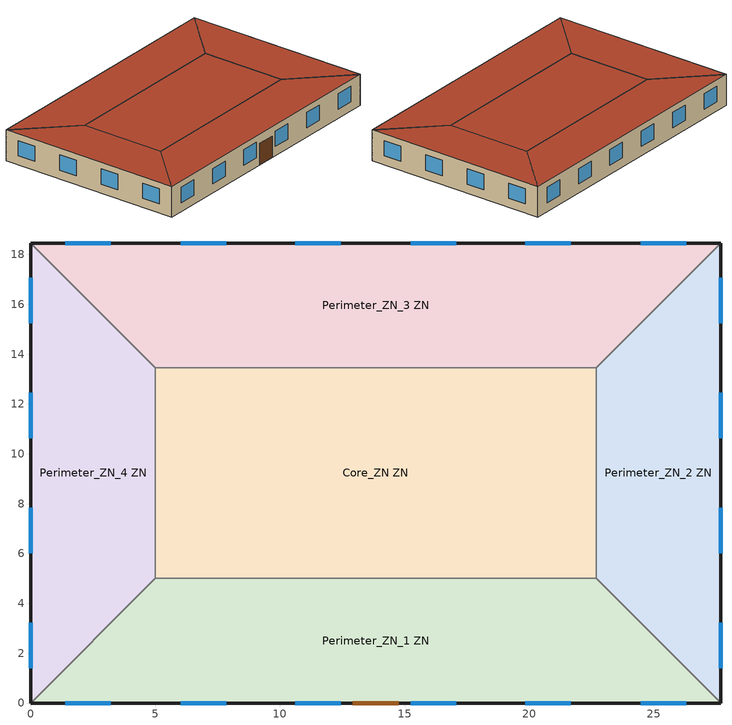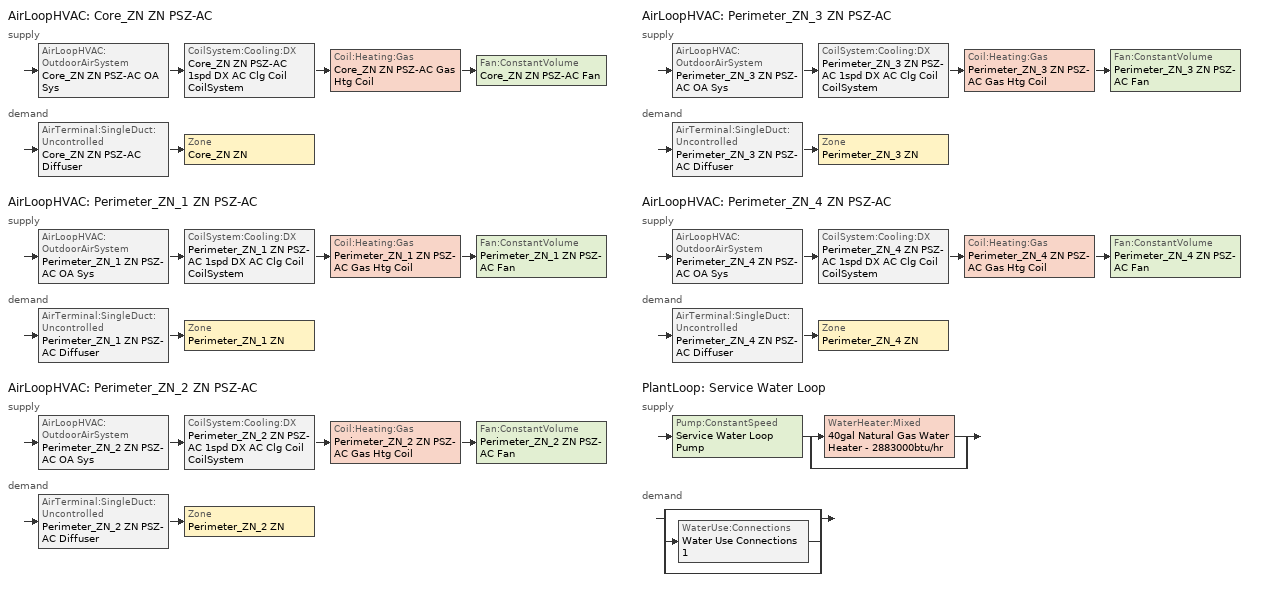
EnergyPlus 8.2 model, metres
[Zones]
Core_ZN ZN
 floor ground (ExtSlabCarpet 4in ClimateZone 1-8): 22.69,13.46 22.69,5 5,5 5,13.46 z0
 wall to Perimeter_ZN_2 ZN (Interior Wall): 22.69,5 22.69,13.46 z0:3.05
 wall to Perimeter_ZN_3 ZN (Interior Wall): 22.69,13.46 5,13.46 z0:3.05
 wall to Perimeter_ZN_1 ZN (Interior Wall): 5,5 22.69,5 z0:3.05
 wall to Perimeter_ZN_4 ZN (Interior Wall): 5,13.46 5,5 z0:3.05
 roof outside (CBECS Before-1980 ExtRoof IEAD ClimateZone 1-3): 22.69,5 22.69,13.46 5,13.46 5,5 z3.05
Perimeter_ZN_1 ZN
 floor ground (ExtSlabCarpet 4in ClimateZone 1-8): 22.69,5 27.69,0 0,0 5,5 z0
 wall outside (CBECS Before-1980 ExtWall SteelFrame ClimateZone 1-3b): 0,0 27.69,0 z0:3.05
 wall to Perimeter_ZN_2 ZN (Interior Wall): 27.69,0 22.69,5 z0:3.05
 wall to Perimeter_ZN_4 ZN (Interior Wall): 5,5 0,0 z0:3.05
 window (CBECS Before-1980 ExtWindow ClimateZone 1-4): 1.39,0 3.22,0 / 6.01,0 7.84,0 / 10.62,0 12.45,0 / 15.24,0 17.07,0 / 19.85,0 21.68,0 / 24.47,0 26.3,0 z0.9:2.42
 door (Exterior Door): 12.93,0 14.76,0 z0:2.13
 roof outside (CBECS Before-1980 ExtRoof IEAD ClimateZone 1-3): 27.69,0 22.69,5 5,5 0,0 z3.05
Perimeter_ZN_2 ZN
 floor ground (ExtSlabCarpet 4in ClimateZone 1-8): 27.69,18.46 27.69,0 22.69,5 22.69,13.46 z0
 wall outside (CBECS Before-1980 ExtWall SteelFrame ClimateZone 1-3b): 27.69,0 27.69,18.46 z0:3.05
 wall to Perimeter_ZN_3 ZN (Interior Wall): 27.69,18.46 22.69,13.46 z0:3.05
 window (CBECS Before-1980 ExtWindow ClimateZone 1-4): 27.69,1.39 27.69,3.22 / 27.69,6.01 27.69,7.84 / 27.69,10.62 27.69,12.45 / 27.69,15.24 27.69,17.07 z0.9:2.42
 roof outside (CBECS Before-1980 ExtRoof IEAD ClimateZone 1-3): 27.69,0 27.69,18.46 22.69,13.46 22.69,5 z3.05
Perimeter_ZN_3 ZN
 floor ground (ExtSlabCarpet 4in ClimateZone 1-8): 27.69,18.46 22.69,13.46 5,13.46 0,18.46 z0
 wall outside (CBECS Before-1980 ExtWall SteelFrame ClimateZone 1-3b): 27.69,18.46 0,18.46 z0:3.05
 wall to Perimeter_ZN_4 ZN (Interior Wall): 0,18.46 5,13.46 z0:3.05
 window (CBECS Before-1980 ExtWindow ClimateZone 1-4): 26.3,18.46 24.47,18.46 / 21.68,18.46 19.85,18.46 / 17.07,18.46 15.24,18.46 / 12.45,18.46 10.62,18.46 / 7.84,18.46 6.01,18.46 / 3.22,18.46 1.39,18.46 z0.9:2.42
 roof outside (CBECS Before-1980 ExtRoof IEAD ClimateZone 1-3): 22.69,13.46 27.69,18.46 0,18.46 5,13.46 z3.05
Perimeter_ZN_4 ZN
 floor ground (ExtSlabCarpet 4in ClimateZone 1-8): 0,18.46 5,13.46 5,5 0,0 z0
 wall outside (CBECS Before-1980 ExtWall SteelFrame ClimateZone 1-3b): 0,18.46 0,0 z0:3.05
 window (CBECS Before-1980 ExtWindow ClimateZone 1-4): 0,17.07 0,15.24 / 0,12.45 0,10.62 / 0,7.84 0,6.01 / 0,3.22 0,1.39 z0.9:2.42
 roof outside (CBECS Before-1980 ExtRoof IEAD ClimateZone 1-3): 0,0 5,5 5,13.46 0,18.46 z3.05
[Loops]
AirLoopHVAC 'Core_ZN ZN PSZ-AC'
 supply: AirLoopHVAC:OutdoorAirSystem 'Core_ZN ZN PSZ-AC OA Sys' > CoilSystem:Cooling:DX 'Core_ZN ZN PSZ-AC 1spd DX AC Clg Coil CoilSystem' > Coil:Heating:Gas 'Core_ZN ZN PSZ-AC Gas Htg Coil' > Fan:ConstantVolume 'Core_ZN ZN PSZ-AC Fan'
 demand: AirTerminal:SingleDuct:Uncontrolled 'Core_ZN ZN PSZ-AC Diffuser' > Zone 'Core_ZN ZN'
AirLoopHVAC 'Perimeter_ZN_1 ZN PSZ-AC'
 supply: AirLoopHVAC:OutdoorAirSystem 'Perimeter_ZN_1 ZN PSZ-AC OA Sys' > CoilSystem:Cooling:DX 'Perimeter_ZN_1 ZN PSZ-AC 1spd DX AC Clg Coil CoilSystem' > Coil:Heating:Gas 'Perimeter_ZN_1 ZN PSZ-AC Gas Htg Coil' > Fan:ConstantVolume 'Perimeter_ZN_1 ZN PSZ-AC Fan'
 demand: AirTerminal:SingleDuct:Uncontrolled 'Perimeter_ZN_1 ZN PSZ-AC Diffuser' > Zone 'Perimeter_ZN_1 ZN'
AirLoopHVAC 'Perimeter_ZN_2 ZN PSZ-AC'
 supply: AirLoopHVAC:OutdoorAirSystem 'Perimeter_ZN_2 ZN PSZ-AC OA Sys' > CoilSystem:Cooling:DX 'Perimeter_ZN_2 ZN PSZ-AC 1spd DX AC Clg Coil CoilSystem' > Coil:Heating:Gas 'Perimeter_ZN_2 ZN PSZ-AC Gas Htg Coil' > Fan:ConstantVolume 'Perimeter_ZN_2 ZN PSZ-AC Fan'
 demand: AirTerminal:SingleDuct:Uncontrolled 'Perimeter_ZN_2 ZN PSZ-AC Diffuser' > Zone 'Perimeter_ZN_2 ZN'
AirLoopHVAC 'Perimeter_ZN_3 ZN PSZ-AC'
 supply: AirLoopHVAC:OutdoorAirSystem 'Perimeter_ZN_3 ZN PSZ-AC OA Sys' > CoilSystem:Cooling:DX 'Perimeter_ZN_3 ZN PSZ-AC 1spd DX AC Clg Coil CoilSystem' > Coil:Heating:Gas 'Perimeter_ZN_3 ZN PSZ-AC Gas Htg Coil' > Fan:ConstantVolume 'Perimeter_ZN_3 ZN PSZ-AC Fan'
 demand: AirTerminal:SingleDuct:Uncontrolled 'Perimeter_ZN_3 ZN PSZ-AC Diffuser' > Zone 'Perimeter_ZN_3 ZN'
AirLoopHVAC 'Perimeter_ZN_4 ZN PSZ-AC'
 supply: AirLoopHVAC:OutdoorAirSystem 'Perimeter_ZN_4 ZN PSZ-AC OA Sys' > CoilSystem:Cooling:DX 'Perimeter_ZN_4 ZN PSZ-AC 1spd DX AC Clg Coil CoilSystem' > Coil:Heating:Gas 'Perimeter_ZN_4 ZN PSZ-AC Gas Htg Coil' > Fan:ConstantVolume 'Perimeter_ZN_4 ZN PSZ-AC Fan'
 demand: AirTerminal:SingleDuct:Uncontrolled 'Perimeter_ZN_4 ZN PSZ-AC Diffuser' > Zone 'Perimeter_ZN_4 ZN'
PlantLoop 'Service Water Loop'
 supply: Pump:ConstantSpeed 'Service Water Loop Pump' > split
  | WaterHeater:Mixed '40gal Natural Gas Water Heater - 2883000btu/hr'
  | bypass
 demand: split
  | bypass
  | WaterUse:Connections 'Water Use Connections 1'
  | bypass
[Building]
Ref Bldg Small Office Pre1980_v1.3_5.0: North Axis {deg}=0; Terrain=City; Loads Convergence Tolerance Value=0.04; Temperature Convergence Tolerance Value {deltaC}=0.2; Solar Distribution=FullInteriorAndExterior; Maximum Number of Warmup Days=25; Minimum Number of Warmup Days=6
[Site:Location]
El Paso International Ap  Ut_TX_USA: Latitude {deg}=31.77; Longitude {deg}=-106.5; Time Zone {hr}=-7; Elevation {m}=1186
[Site:GroundTemperature:BuildingSurface]
19.527, 19.502, 19.536, 19.598, 20.002, 21.64, 22.225, 22.375, 21.449, 20.121, 19.802, 19.633
[Site:WaterMainsTemperature]
Calculation Method=Correlation; Annual Average Outdoor Air Temperature {C}=17.9417; Maximum Difference In Monthly Average Outdoor Air Temperatures {deltaC}=21.1
[SizingPeriod:DesignDay] Day of Month=21; Dry-Bulb Temperature Range Modifier Type=DefaultMultipliers; Humidity Condition Type=Wetbulb; Barometric Pressure {Pa}=87865; Rain Indicator=No; Snow Indicator=No; Daylight Saving Time Indicator=No
Name | Month | Day Type | Maximum Dry-Bulb Temperature {C} | Daily Dry-Bulb Temperature Range {deltaC} | Wetbulb or DewPoint at Maximum Dry-Bulb {C} | Wind Speed {m/s} | Wind Direction {deg} | Solar Model Indicator | ASHRAE Clear Sky Optical Depth for Beam Irradiance (taub) | ASHRAE Clear Sky Optical Depth for Diffuse Irradiance (taud) | Sky Clearness
El Paso International Ap  Ut Ann Clg .4% Condns DB=>MWB | 7 | SummerDesignDay | 38.1 | 13 | 18.1 | 3.9 | 280 | ASHRAETau | 0.605 | 1.547
El Paso International Ap  Ut Ann Clg .4% Condns WB=>MDB | 7 | SummerDesignDay | 30.1 | 13 | 21.3 | 3.9 | 280 | ASHRAETau | 0.605 | 1.547
El Paso International Ap  Ut Ann Htg 99.6% Condns DB | 12 | WinterDesignDay | -5.2 | 0 | -5.2 | 2.2 | 20 | ASHRAEClearSky |  |  | 0
[Material] Thermal Absorptance=0.9
Name | Roughness | Thickness {m} | Conductivity {W/m-K} | Density {kg/m3} | Specific Heat {J/kg-K} | Solar Absorptance | Visible Absorptance
1/2IN Gypsum | Smooth | 0.0127 | 0.16 | 784.9 | 830 | 0.4 | 0.4
F08 Metal surface | Smooth | 0.0008 | 45.28 | 7824 | 500 | 0.7 | 0.7
G01a 19mm gypsum board | MediumSmooth | 0.019 | 0.16 | 800 | 1090 | 0.4 | 0.4
I01 25mm insulation board | MediumRough | 0.0254 | 0.03 | 43 | 1210 | 0.6 | 0.6
IEAD NonRes Roof Insulation-1.76 | MediumRough | 0.0739805 | 0.049 | 265 | 836.8 | 0.7 | 0.7
MAT-CC05 4 HW CONCRETE | Rough | 0.1016 | 1.311 | 2240 | 836.8 | 0.85 | 0.85
Metal Decking | MediumSmooth | 0.0015 | 45.006 | 7680 | 418.4 | 0.6 | 0.6
Roof Membrane | VeryRough | 0.0095 | 0.16 | 1121.29 | 1460 | 0.7 | 0.7
Steel Frame NonRes Wall Insulation-0.77 | MediumRough | 0.0218416 | 0.049 | 265 | 836.8 | 0.7 | 0.7
Wood Siding | MediumSmooth | 0.01 | 0.11 | 544.62 | 1210 | 0.78 | 0.78
[Material:AirGap]
F04 Wall air space resistance: Thermal Resistance {m2-K/W}=0.15
[Material:NoMass]
CP02 CARPET PAD: Roughness=Smooth; Thermal Resistance {m2-K/W}=0.1; Thermal Absorptance=0.9; Solar Absorptance=0.8; Visible Absorptance=0.8
[WindowMaterial:SimpleGlazingSystem]
Fixed Window 5.84/0.54/0.38: U-Factor {W/m2-K}=5.84; Solar Heat Gain Coefficient=0.54; Visible Transmittance=0.38
[Construction]
CBECS Before-1980 ExtRoof IEAD ClimateZone 1-3: Roof Membrane, IEAD NonRes Roof Insulation-1.76, Metal Decking
CBECS Before-1980 ExtWall SteelFrame ClimateZone 1-3b: Wood Siding, Steel Frame NonRes Wall Insulation-0.77, 1/2IN Gypsum
CBECS Before-1980 ExtWindow ClimateZone 1-4: Fixed Window 5.84/0.54/0.38
Exterior Door: F08 Metal surface, I01 25mm insulation board
ExtSlabCarpet 4in ClimateZone 1-8: MAT-CC05 4 HW CONCRETE, CP02 CARPET PAD
Interior Wall: G01a 19mm gypsum board, F04 Wall air space resistance, G01a 19mm gypsum board
[Zone] Part of Total Floor Area=Yes
Core_ZN ZN; Perimeter_ZN_1 ZN; Perimeter_ZN_2 ZN; Perimeter_ZN_3 ZN; Perimeter_ZN_4 ZN
[ZoneControl:Thermostat] Control Object Type 1=ThermostatSetpoint:DualSetpoint; Control Name 1=DOE Ref Pre-1980 - Office - WholeBuilding - Sm Office Thermostat
Name | Zone or ZoneList | Control Type Schedule
Core_ZN ZN Thermostat | Core_ZN ZN | Core_ZN ZN Thermostat Schedule
Perimeter_ZN_1 ZN Thermostat | Perimeter_ZN_1 ZN | Perimeter_ZN_1 ZN Thermostat Schedule
Perimeter_ZN_2 ZN Thermostat | Perimeter_ZN_2 ZN | Perimeter_ZN_2 ZN Thermostat Schedule
Perimeter_ZN_3 ZN Thermostat | Perimeter_ZN_3 ZN | Perimeter_ZN_3 ZN Thermostat Schedule
Perimeter_ZN_4 ZN Thermostat | Perimeter_ZN_4 ZN | Perimeter_ZN_4 ZN Thermostat Schedule
[ThermostatSetpoint:DualSetpoint]
DOE Ref Pre-1980 - Office - WholeBuilding - Sm Office Thermostat: Heating Setpoint Temperature Schedule=Small Office HtgSetp; Cooling Setpoint Temperature Schedule=Small Office ClgSetp
[AirTerminal:SingleDuct:Uncontrolled] Availability Schedule=Always On Discrete; Maximum Air Flow Rate {m3/s}=AutoSize
Core_ZN ZN PSZ-AC Diffuser; Perimeter_ZN_1 ZN PSZ-AC Diffuser; Perimeter_ZN_2 ZN PSZ-AC Diffuser; Perimeter_ZN_3 ZN PSZ-AC Diffuser; Perimeter_ZN_4 ZN PSZ-AC Diffuser
[Zone equipment]
Core_ZN ZN: Core_ZN ZN PSZ-AC Diffuser
Perimeter_ZN_1 ZN: Perimeter_ZN_1 ZN PSZ-AC Diffuser
Perimeter_ZN_2 ZN: Perimeter_ZN_2 ZN PSZ-AC Diffuser
Perimeter_ZN_3 ZN: Perimeter_ZN_3 ZN PSZ-AC Diffuser
Perimeter_ZN_4 ZN: Perimeter_ZN_4 ZN PSZ-AC Diffuser
[Sizing:Zone] Zone Cooling Design Supply Air Temperature Input Method=SupplyAirTemperature; Zone Cooling Design Supply Air Temperature {C}=14; Zone Heating Design Supply Air Temperature Input Method=SupplyAirTemperature; Zone Heating Design Supply Air Temperature {C}=40; Zone Cooling Design Supply Air Humidity Ratio {kgWater/kgDryAir}=0.0085; Zone Heating Design Supply Air Humidity Ratio {kgWater/kgDryAir}=0.008; Design Specification Outdoor Air Object=DOE Ref Pre-1980 - Office - WholeBuilding - Sm Office Ventilation; Cooling Design Air Flow Method=DesignDay; Cooling Design Air Flow Rate {m3/s}=0; Cooling Minimum Air Flow per Zone Floor Area {m3/s-m2}=0.000762; Cooling Minimum Air Flow {m3/s}=0; Cooling Minimum Air Flow Fraction=0; Heating Design Air Flow Method=DesignDay; Heating Design Air Flow Rate {m3/s}=0; Heating Maximum Air Flow per Zone Floor Area {m3/s-m2}=0.002032; Heating Maximum Air Flow {m3/s}=0.141576; Heating Maximum Air Flow Fraction=0.3
Name | Design Specification Zone Air Distribution Object
Core_ZN ZN | Core_ZN ZN Design Spec Zone Air Dist
Perimeter_ZN_1 ZN | Perimeter_ZN_1 ZN Design Spec Zone Air Dist
Perimeter_ZN_2 ZN | Perimeter_ZN_2 ZN Design Spec Zone Air Dist
Perimeter_ZN_3 ZN | Perimeter_ZN_3 ZN Design Spec Zone Air Dist
Perimeter_ZN_4 ZN | Perimeter_ZN_4 ZN Design Spec Zone Air Dist
[DesignSpecification:ZoneAirDistribution] Zone Air Distribution Effectiveness in Cooling Mode=1; Zone Air Distribution Effectiveness in Heating Mode=1
Core_ZN ZN Design Spec Zone Air Dist; Perimeter_ZN_1 ZN Design Spec Zone Air Dist; Perimeter_ZN_2 ZN Design Spec Zone Air Dist; Perimeter_ZN_3 ZN Design Spec Zone Air Dist; Perimeter_ZN_4 ZN Design Spec Zone Air Dist
[Controller:MechanicalVentilation] Availability Schedule=SmallOffice PSZ-AC OA Damper; Demand Controlled Ventilation=No; System Outdoor Air Method=ZoneSum; Design Specification Outdoor Air Object Name 1=DOE Ref Pre-1980 - Office - WholeBuilding - Sm Office Ventilation
Name | Zone Name 1 | Design Specification Zone Air Distribution Object Name 1
Controller Mechanical Ventilation 5 | Core_ZN ZN | Core_ZN ZN Design Spec Zone Air Dist
Controller Mechanical Ventilation 1 | Perimeter_ZN_1 ZN | Perimeter_ZN_1 ZN Design Spec Zone Air Dist
Controller Mechanical Ventilation 2 | Perimeter_ZN_2 ZN | Perimeter_ZN_2 ZN Design Spec Zone Air Dist
Controller Mechanical Ventilation 3 | Perimeter_ZN_3 ZN | Perimeter_ZN_3 ZN Design Spec Zone Air Dist
Controller Mechanical Ventilation 4 | Perimeter_ZN_4 ZN | Perimeter_ZN_4 ZN Design Spec Zone Air Dist
[DesignSpecification:OutdoorAir]
DOE Ref Pre-1980 - Office - WholeBuilding - Sm Office Ventilation: Outdoor Air Method=Sum; Outdoor Air Flow per Person {m3/s-person}=0.00943895; Outdoor Air Flow per Zone Floor Area {m3/s-m2}=0; Outdoor Air Flow per Zone {m3/s}=0; Outdoor Air Flow Air Changes per Hour {1/hr}=0
[AirLoopHVAC] Design Supply Air Flow Rate {m3/s}=AutoSize
Core_ZN ZN PSZ-AC; Perimeter_ZN_1 ZN PSZ-AC; Perimeter_ZN_2 ZN PSZ-AC; Perimeter_ZN_3 ZN PSZ-AC; Perimeter_ZN_4 ZN PSZ-AC
[Sizing:System] Type of Load to Size On=Sensible; Design Outdoor Air Flow Rate {m3/s}=Autosize; Minimum System Air Flow Ratio=1; Preheat Design Temperature {C}=7; Preheat Design Humidity Ratio {kgWater/kgDryAir}=0.008; Precool Design Temperature {C}=12.8; Precool Design Humidity Ratio {kgWater/kgDryAir}=0.008; Central Cooling Design Supply Air Temperature {C}=12.8; Central Heating Design Supply Air Temperature {C}=40; Sizing Option=Coincident; 100% Outdoor Air in Cooling=No; 100% Outdoor Air in Heating=No; Central Cooling Design Supply Air Humidity Ratio {kgWater/kgDryAir}=0.0085; Central Heating Design Supply Air Humidity Ratio {kgWater/kgDryAir}=0.008; Cooling Design Air Flow Method=DesignDay; Cooling Design Air Flow Rate {m3/s}=0; Heating Design Air Flow Method=DesignDay; Heating Design Air Flow Rate {m3/s}=0; System Outdoor Air Method=ZoneSum
Core_ZN ZN PSZ-AC; Perimeter_ZN_1 ZN PSZ-AC; Perimeter_ZN_2 ZN PSZ-AC; Perimeter_ZN_3 ZN PSZ-AC; Perimeter_ZN_4 ZN PSZ-AC
[AvailabilityManager:NightCycle] Applicability Schedule=Always On Discrete; Fan Schedule=SmallOffice PSZ-AC Operation; Control Type=CycleOnAny; Thermostat Tolerance {deltaC}=1; Cycling Run Time {s}=3600
Core_ZN ZN PSZ-AC NightCycle Manager; Perimeter_ZN_1 ZN PSZ-AC NightCycle Manager; Perimeter_ZN_2 ZN PSZ-AC NightCycle Manager; Perimeter_ZN_3 ZN PSZ-AC NightCycle Manager; Perimeter_ZN_4 ZN PSZ-AC NightCycle Manager
[Controller:OutdoorAir] Minimum Outdoor Air Flow Rate {m3/s}=Autosize; Maximum Outdoor Air Flow Rate {m3/s}=Autosize; Economizer Control Type=NoEconomizer; Economizer Control Action Type=ModulateFlow; Economizer Maximum Limit Dry-Bulb Temperature {C}=28; Economizer Maximum Limit Enthalpy {J/kg}=64000; Economizer Minimum Limit Dry-Bulb Temperature {C}=-100; Lockout Type=NoLockout; Minimum Limit Type=FixedMinimum; Minimum Outdoor Air Schedule=SmallOffice PSZ-AC OA Damper; High Humidity Control=No; Control High Indoor Humidity Based on Outdoor Humidity Ratio=Yes; Heat Recovery Bypass Control Type=BypassWhenWithinEconomizerLimits
Name | Mechanical Ventilation Controller
Controller Outdoor Air 5 | Controller Mechanical Ventilation 5
Controller Outdoor Air 1 | Controller Mechanical Ventilation 1
Controller Outdoor Air 2 | Controller Mechanical Ventilation 2
Controller Outdoor Air 3 | Controller Mechanical Ventilation 3
Controller Outdoor Air 4 | Controller Mechanical Ventilation 4
[AvailabilityManager:Scheduled] Schedule=Always On Discrete
Core_ZN ZN PSZ-AC OA Sys Availability Manager; Perimeter_ZN_1 ZN PSZ-AC OA Sys Availability Manager; Perimeter_ZN_2 ZN PSZ-AC OA Sys Availability Manager; Perimeter_ZN_3 ZN PSZ-AC OA Sys Availability Manager; Perimeter_ZN_4 ZN PSZ-AC OA Sys Availability Manager
[SetpointManager:MixedAir] Control Variable=Temperature
Setpoint Manager Mixed Air 1; Setpoint Manager Mixed Air 2; Setpoint Manager Mixed Air 3; Setpoint Manager Mixed Air 4; Setpoint Manager Mixed Air 5; Setpoint Manager Mixed Air 6; Setpoint Manager Mixed Air 7; Setpoint Manager Mixed Air 8; Setpoint Manager Mixed Air 9; Setpoint Manager Mixed Air 10; Setpoint Manager Mixed Air 11; Setpoint Manager Mixed Air 12; Setpoint Manager Mixed Air 13; Setpoint Manager Mixed Air 14; Setpoint Manager Mixed Air 15
[CoilSystem:Cooling:DX] Availability Schedule=Always On Discrete
Name | Cooling Coil
Core_ZN ZN PSZ-AC 1spd DX AC Clg Coil CoilSystem | Core_ZN ZN PSZ-AC 1spd DX AC Clg Coil
Perimeter_ZN_1 ZN PSZ-AC 1spd DX AC Clg Coil CoilSystem | Perimeter_ZN_1 ZN PSZ-AC 1spd DX AC Clg Coil
Perimeter_ZN_2 ZN PSZ-AC 1spd DX AC Clg Coil CoilSystem | Perimeter_ZN_2 ZN PSZ-AC 1spd DX AC Clg Coil
Perimeter_ZN_3 ZN PSZ-AC 1spd DX AC Clg Coil CoilSystem | Perimeter_ZN_3 ZN PSZ-AC 1spd DX AC Clg Coil
Perimeter_ZN_4 ZN PSZ-AC 1spd DX AC Clg Coil CoilSystem | Perimeter_ZN_4 ZN PSZ-AC 1spd DX AC Clg Coil
[Coil:Cooling:DX:SingleSpeed] Availability Schedule=Always On Discrete; Gross Rated Total Cooling Capacity {W}=Autosize; Gross Rated Sensible Heat Ratio=Autosize; Gross Rated Cooling COP {W/W}=3; Rated Air Flow Rate {m3/s}=Autosize; Rated Evaporator Fan Power Per Volume Flow Rate {W/(m3/s)}=773.3; Condenser Type=AirCooled; Evaporative Condenser Effectiveness=0; Crankcase Heater Capacity {W}=0; Maximum Outdoor Dry-Bulb Temperature for Crankcase Heater Operation {C}=0; Basin Heater Capacity {W/K}=0; Basin Heater Setpoint Temperature {C}=10
Name | Total Cooling Capacity Function of Temperature Curve | Total Cooling Capacity Function of Flow Fraction Curve | Energy Input Ratio Function of Temperature Curve | Energy Input Ratio Function of Flow Fraction Curve | Part Load Fraction Correlation Curve
Core_ZN ZN PSZ-AC 1spd DX AC Clg Coil | Curve Biquadratic 9 | Curve Quadratic 13 | Curve Biquadratic 10 | Curve Quadratic 14 | Curve Quadratic 15
Perimeter_ZN_1 ZN PSZ-AC 1spd DX AC Clg Coil | Curve Biquadratic 1 | Curve Quadratic 1 | Curve Biquadratic 2 | Curve Quadratic 2 | Curve Quadratic 3
Perimeter_ZN_2 ZN PSZ-AC 1spd DX AC Clg Coil | Curve Biquadratic 3 | Curve Quadratic 4 | Curve Biquadratic 4 | Curve Quadratic 5 | Curve Quadratic 6
Perimeter_ZN_3 ZN PSZ-AC 1spd DX AC Clg Coil | Curve Biquadratic 5 | Curve Quadratic 7 | Curve Biquadratic 6 | Curve Quadratic 8 | Curve Quadratic 9
Perimeter_ZN_4 ZN PSZ-AC 1spd DX AC Clg Coil | Curve Biquadratic 7 | Curve Quadratic 10 | Curve Biquadratic 8 | Curve Quadratic 11 | Curve Quadratic 12
[Coil:Heating:Gas] Availability Schedule=Always On Discrete; Gas Burner Efficiency=0.8; Nominal Capacity {W}=AutoSize; Parasitic Electric Load {W}=0; Parasitic Gas Load {W}=0
Core_ZN ZN PSZ-AC Gas Htg Coil; Perimeter_ZN_1 ZN PSZ-AC Gas Htg Coil; Perimeter_ZN_2 ZN PSZ-AC Gas Htg Coil; Perimeter_ZN_3 ZN PSZ-AC Gas Htg Coil; Perimeter_ZN_4 ZN PSZ-AC Gas Htg Coil
[Fan:ConstantVolume] Availability Schedule=SmallOffice PSZ-AC Operation; Fan Total Efficiency=0.54; Pressure Rise {Pa}=622.722; Maximum Flow Rate {m3/s}=AutoSize; Motor Efficiency=0.9; Motor In Airstream Fraction=1
Core_ZN ZN PSZ-AC Fan; Perimeter_ZN_1 ZN PSZ-AC Fan; Perimeter_ZN_2 ZN PSZ-AC Fan; Perimeter_ZN_3 ZN PSZ-AC Fan; Perimeter_ZN_4 ZN PSZ-AC Fan
[SetpointManager:SingleZone:Reheat] Control Variable=Temperature; Minimum Supply Air Temperature {C}=10; Maximum Supply Air Temperature {C}=50
Name | Control Zone
Setpoint Manager Single Zone Reheat 5 | Core_ZN ZN
Setpoint Manager Single Zone Reheat 1 | Perimeter_ZN_1 ZN
Setpoint Manager Single Zone Reheat 2 | Perimeter_ZN_2 ZN
Setpoint Manager Single Zone Reheat 3 | Perimeter_ZN_3 ZN
Setpoint Manager Single Zone Reheat 4 | Perimeter_ZN_4 ZN
[PlantLoop]
Service Water Loop: Fluid Type=Water; Plant Equipment Operation Scheme=Service Water Loop Operation Scheme List; Maximum Loop Temperature {C}=100; Minimum Loop Temperature {C}=0; Maximum Loop Flow Rate {m3/s}=Autosize; Minimum Loop Flow Rate {m3/s}=0; Plant Loop Volume {m3}=Autocalculate; Load Distribution Scheme=Optimal
[PlantEquipmentOperationSchemes]
Service Water Loop Operation Scheme List: Control Scheme Object Type 1=PlantEquipmentOperation:HeatingLoad; Control Scheme Name 1=Service Water Loop Heating Operation Scheme; Control Scheme Schedule Name 1=Always On Discrete
[PlantEquipmentOperation:HeatingLoad]
Service Water Loop Heating Operation Scheme: Load Range Lower Limit 1 {W}=0; Load Range Upper Limit 1 {W}=1000000000; Range Equipment List Name 1=Service Water Loop Heating Equipment List
[PlantEquipmentList]
Service Water Loop Heating Equipment List: WaterHeater:Mixed, 40gal Natural Gas Water Heater - 2883000btu/hr
[Sizing:Plant]
Service Water Loop: Loop Type=Heating; Design Loop Exit Temperature {C}=60; Loop Design Temperature Difference {deltaC}=5
[Pump:ConstantSpeed]
Service Water Loop Pump: Rated Flow Rate {m3/s}=Autosize; Rated Pump Head {Pa}=0.001; Rated Power Consumption {W}=Autosize; Motor Efficiency=0.3; Fraction of Motor Inefficiencies to Fluid Stream=0; Pump Control Type=Intermittent
[WaterHeater:Mixed]
40gal Natural Gas Water Heater - 2883000btu/hr: Tank Volume {m3}=0.151416; Setpoint Temperature Schedule=Hot Water Loop Temp - 140F; Deadband Temperature Difference {deltaC}=2; Maximum Temperature Limit {C}=82.2222; Heater Control Type=Cycle; Heater Maximum Capacity {W}=844924; Heater Ignition Minimum Flow Rate {m3/s}=0; Heater Ignition Delay {s}=0; Heater Fuel Type=NaturalGas; Heater Thermal Efficiency=0.78; Off Cycle Parasitic Fuel Consumption Rate {W}=20; Off Cycle Parasitic Fuel Type=NaturalGas; Off Cycle Parasitic Heat Fraction to Tank=0.8; On Cycle Parasitic Fuel Consumption Rate {W}=0; On Cycle Parasitic Fuel Type=NaturalGas; On Cycle Parasitic Heat Fraction to Tank=0; Ambient Temperature Indicator=Schedule; Ambient Temperature Schedule=Water Heater Ambient Temp Schedule - 70F; Off Cycle Loss Coefficient to Ambient Temperature {W/K}=6; Off Cycle Loss Fraction to Zone=1; On Cycle Loss Coefficient to Ambient Temperature {W/K}=6; On Cycle Loss Fraction to Zone=1; Use Side Effectiveness=1; Source Side Effectiveness=1; Use Side Design Flow Rate {m3/s}=Autosize; Source Side Design Flow Rate {m3/s}=Autosize; Indirect Water Heating Recovery Time {hr}=1.5
[WaterUse:Connections]
Water Use Connections 1: Water Use Equipment Name 1=Water Use Equipment 1
[WaterUse:Equipment]
Water Use Equipment 1: Peak Flow Rate {m3/s}=3.15451e-06; Flow Rate Fraction Schedule=OfficeSmall BLDG_SWH_SCH; Target Temperature Schedule=Schedule Ruleset 1
[Exterior:Lights]
NonDimming Exterior Lights Def: Schedule=Always On Discrete; Design Level {W}=2766; Control Option=AstronomicalClock
[SetpointManager:Scheduled]
Setpoint Manager Scheduled 1: Control Variable=Temperature; Schedule=Hot Water Loop Temp - 140F
[Schedule:Compact]
Core_ZN ZN Thermostat Schedule; Perimeter_ZN_1 ZN Thermostat Schedule; Perimeter_ZN_2 ZN Thermostat Schedule; Perimeter_ZN_3 ZN Thermostat Schedule; Perimeter_ZN_4 ZN Thermostat Schedule: Through: 12/31, For: AllDays, Until: 24:00, 4
[Schedule:Day:Interval]
Small Office HtgSetp Summer Design Day 2; Small Office HtgSetp Summer Design Day 1: No, 24:00, 15.6
Small Office HtgSetp Default: No, 06:00, 15.6, 22:00, 21, 24:00, 15.6
Small Office HtgSetp Summer Design Day: No, 06:00, 15.6, 18:00, 21, 24:00, 15.6
Small Office HtgSetp Winter Design Day: No, 24:00, 21
Small Office ClgSetp Summer Design Day 2; Small Office ClgSetp Winter Design Day: No, 24:00, 26.7
Small Office ClgSetp Default; Small Office ClgSetp Summer Design Day: No, 06:00, 26.7, 22:00, 24, 24:00, 26.7
Small Office ClgSetp Summer Design Day 1: No, 06:00, 26.7, 18:00, 24, 24:00, 26.7
SmallOffice PSZ-AC OA Damper Summer Design Day 1; Schedule Day 18; OfficeSmall BLDG_SWH_SCH Default; SmallOffice PSZ-AC Operation Summer Design Day 2; SmallOffice PSZ-AC Operation Winter Design Day: No, 24:00, 0
SmallOffice PSZ-AC OA Damper Summer Design Day; SmallOffice PSZ-AC OA Damper Winter Design Day: No, 07:00, 0, 18:00, 1, 24:00, 0
Hot Water Loop Temp - 140F Default: No, 24:00, 60
OfficeSmall BLDG_SWH_SCH Summer Design Day; OfficeSmall BLDG_SWH_SCH Summer Design Day 1; OfficeSmall BLDG_SWH_SCH Winter Design Day: No, 07:00, 0, 08:00, 0.27, 09:00, 0.55, 11:00, 0.64, 12:00, 0.82, 13:00, 1, 14:00, 0.91, 16:00, 0.55, 17:00, 0.73, 19:00, 0.37, 20:00, 0.18, 21:00, 0.27, 22:00, 0.09, 24:00, 0
Schedule Day 20: No, 24:00, 43.3333
SmallOffice PSZ-AC Operation Default: No, 06:00, 0, 07:00, 0, 19:00, 1, 22:00, 1, 24:00, 0
SmallOffice PSZ-AC Operation Summer Design Day 1: No, 06:00, 0, 19:00, 1, 24:00, 0
Water Heater Ambient Temp Schedule - 70F Default: No, 24:00, 21.1111
[Schedule:Week:Daily]
Schedule:Week:Daily {a45c1a8c-f366-4547-9c01-df7e255c50c8}: Small Office HtgSetp Summer Design Day 2, Small Office HtgSetp Default, Small Office HtgSetp Default, Small Office HtgSetp Default, Small Office HtgSetp Default, Small Office HtgSetp Default, Small Office HtgSetp Summer Design Day, Small Office HtgSetp Default, Small Office HtgSetp Summer Design Day 1, Small Office HtgSetp Winter Design Day, Small Office HtgSetp Default, Small Office HtgSetp Default
Schedule:Week:Daily {0e80cace-fbd5-43b1-905d-c89d14c2ff44}: Small Office ClgSetp Summer Design Day 2, Small Office ClgSetp Default, Small Office ClgSetp Default, Small Office ClgSetp Default, Small Office ClgSetp Default, Small Office ClgSetp Default, Small Office ClgSetp Summer Design Day 1, Small Office ClgSetp Default, Small Office ClgSetp Summer Design Day, Small Office ClgSetp Winter Design Day, Small Office ClgSetp Default, Small Office ClgSetp Default
Schedule:Week:Daily {0b0c5e61-1c34-4951-9214-3aac131ad0f6}: SmallOffice PSZ-AC OA Damper Summer Design Day 1, Schedule Day 18, Schedule Day 18, Schedule Day 18, Schedule Day 18, Schedule Day 18, SmallOffice PSZ-AC OA Damper Summer Design Day, Schedule Day 18, Schedule Day 18, SmallOffice PSZ-AC OA Damper Winter Design Day, Schedule Day 18, Schedule Day 18
Schedule:Week:Daily {fa7e4802-9a3f-4eb2-a986-e65d342beba2}: Hot Water Loop Temp - 140F Default, Hot Water Loop Temp - 140F Default, Hot Water Loop Temp - 140F Default, Hot Water Loop Temp - 140F Default, Hot Water Loop Temp - 140F Default, Hot Water Loop Temp - 140F Default, Hot Water Loop Temp - 140F Default, Hot Water Loop Temp - 140F Default, Hot Water Loop Temp - 140F Default, Hot Water Loop Temp - 140F Default, Hot Water Loop Temp - 140F Default, Hot Water Loop Temp - 140F Default
Schedule:Week:Daily {aefff357-fc9e-4225-ba15-65a8c597158f}: OfficeSmall BLDG_SWH_SCH Default, OfficeSmall BLDG_SWH_SCH Summer Design Day 1, OfficeSmall BLDG_SWH_SCH Summer Design Day 1, OfficeSmall BLDG_SWH_SCH Summer Design Day 1, OfficeSmall BLDG_SWH_SCH Summer Design Day 1, OfficeSmall BLDG_SWH_SCH Summer Design Day 1, OfficeSmall BLDG_SWH_SCH Default, OfficeSmall BLDG_SWH_SCH Default, OfficeSmall BLDG_SWH_SCH Summer Design Day, OfficeSmall BLDG_SWH_SCH Winter Design Day, OfficeSmall BLDG_SWH_SCH Default, OfficeSmall BLDG_SWH_SCH Default
Schedule:Week:Daily {1c3416e8-a45f-4d2b-9a42-07617b48dece}: Schedule Day 20, Schedule Day 20, Schedule Day 20, Schedule Day 20, Schedule Day 20, Schedule Day 20, Schedule Day 20, Schedule Day 20, Schedule Day 20, Schedule Day 20, Schedule Day 20, Schedule Day 20
Schedule:Week:Daily {4e4899af-ee75-4106-85e9-212ec5858186}: SmallOffice PSZ-AC Operation Default, SmallOffice PSZ-AC Operation Default, SmallOffice PSZ-AC Operation Default, SmallOffice PSZ-AC Operation Default, SmallOffice PSZ-AC Operation Default, SmallOffice PSZ-AC Operation Default, SmallOffice PSZ-AC Operation Summer Design Day 2, SmallOffice PSZ-AC Operation Default, SmallOffice PSZ-AC Operation Summer Design Day 1, SmallOffice PSZ-AC Operation Winter Design Day, SmallOffice PSZ-AC Operation Default, SmallOffice PSZ-AC Operation Default
Schedule:Week:Daily {e8bf1ec0-b5e2-4891-ab24-c474a923cd66}: Water Heater Ambient Temp Schedule - 70F Default, Water Heater Ambient Temp Schedule - 70F Default, Water Heater Ambient Temp Schedule - 70F Default, Water Heater Ambient Temp Schedule - 70F Default, Water Heater Ambient Temp Schedule - 70F Default, Water Heater Ambient Temp Schedule - 70F Default, Water Heater Ambient Temp Schedule - 70F Default, Water Heater Ambient Temp Schedule - 70F Default, Water Heater Ambient Temp Schedule - 70F Default, Water Heater Ambient Temp Schedule - 70F Default, Water Heater Ambient Temp Schedule - 70F Default, Water Heater Ambient Temp Schedule - 70F Default
[Schedule:Year]
Small Office HtgSetp: Schedule:Week:Daily {a45c1a8c-f366-4547-9c01-df7e255c50c8}, 1, 1, 12, 31
Small Office ClgSetp: Schedule:Week:Daily {0e80cace-fbd5-43b1-905d-c89d14c2ff44}, 1, 1, 12, 31
SmallOffice PSZ-AC OA Damper: Schedule:Week:Daily {0b0c5e61-1c34-4951-9214-3aac131ad0f6}, 1, 1, 12, 31
Hot Water Loop Temp - 140F: Schedule:Week:Daily {fa7e4802-9a3f-4eb2-a986-e65d342beba2}, 1, 1, 12, 31
OfficeSmall BLDG_SWH_SCH: Schedule:Week:Daily {aefff357-fc9e-4225-ba15-65a8c597158f}, 1, 1, 12, 31
Schedule Ruleset 1: Schedule:Week:Daily {1c3416e8-a45f-4d2b-9a42-07617b48dece}, 1, 1, 12, 31
SmallOffice PSZ-AC Operation: Schedule:Week:Daily {4e4899af-ee75-4106-85e9-212ec5858186}, 1, 1, 12, 31
Water Heater Ambient Temp Schedule - 70F: Schedule:Week:Daily {e8bf1ec0-b5e2-4891-ab24-c474a923cd66}, 1, 1, 12, 31
[Schedule:Constant]
Always On Discrete: Hourly Value=1
[Curve:Biquadratic] Minimum Value of x {BasedOnField A2}=-100; Maximum Value of x {BasedOnField A2}=100; Minimum Value of y {BasedOnField A3}=-100; Maximum Value of y {BasedOnField A3}=100
Name | Coefficient1 Constant | Coefficient2 x | Coefficient3 x**2 | Coefficient4 y | Coefficient5 y**2 | Coefficient6 x*y
Curve Biquadratic 9; Curve Biquadratic 1; Curve Biquadratic 3; Curve Biquadratic 5; Curve Biquadratic 7 | 0.971212 | -0.0152755 | 0.00144345 | -0.00039321 | -6.8364e-06 | -0.000290596
Curve Biquadratic 10; Curve Biquadratic 2; Curve Biquadratic 4; Curve Biquadratic 6; Curve Biquadratic 8 | 0.286871 | 0.0239022 | -0.000810648 | 0.0134585 | 0.000338936 | -0.000487004
[Curve:Quadratic]
Name | Coefficient1 Constant | Coefficient2 x | Coefficient3 x**2 | Minimum Value of x {BasedOnField A2} | Maximum Value of x {BasedOnField A2} | Minimum Curve Output {BasedOnField A3} | Maximum Curve Output {BasedOnField A3}
Curve Quadratic 13; Curve Quadratic 14; Curve Quadratic 1; Curve Quadratic 2; Curve Quadratic 4; Curve Quadratic 5; Curve Quadratic 7; Curve Quadratic 8; Curve Quadratic 10; Curve Quadratic 11 | 1 | 0 | 0 | -100 | 100
Curve Quadratic 15; Curve Quadratic 3; Curve Quadratic 6; Curve Quadratic 9; Curve Quadratic 12 | 0.909496 | 0.0986477 | -0.00819488 | 0 | 1 | 0.7 | 1
